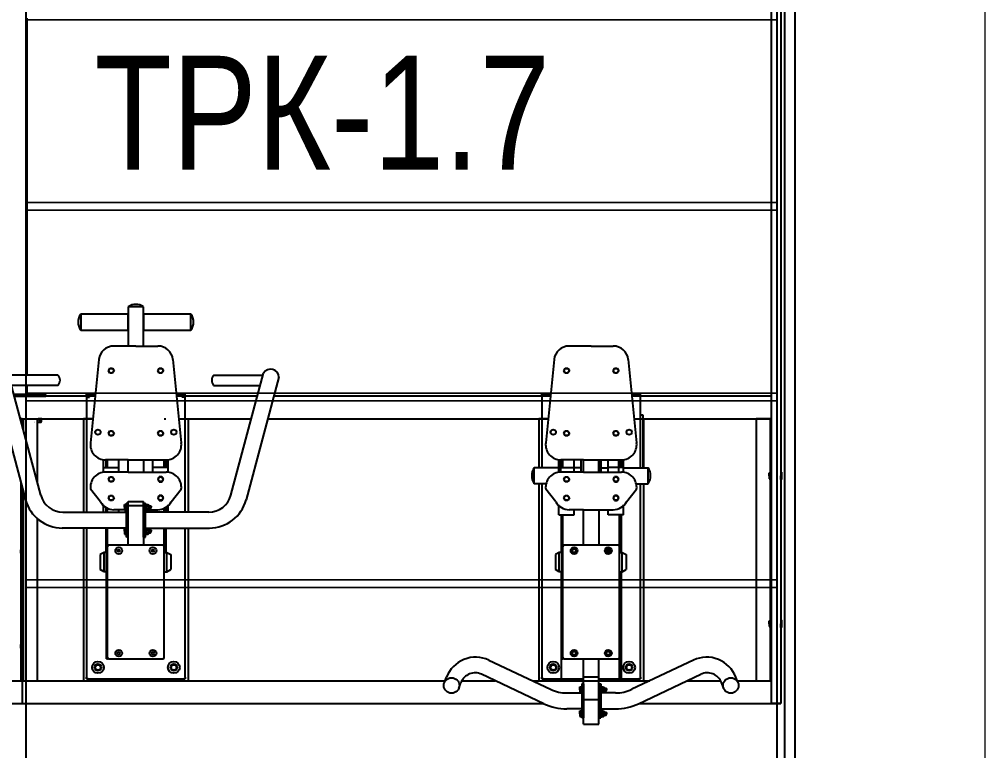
# Model space of a CAD drawing. Header units: millimetres. Extents: x -3665 to 2545, y -3636 to 2679.
# Drawn here: x 0 to 2545, y -1313 to 615 of the extents above; entities that cross this region are included whole.
import ezdxf

# ---------------------------------------------------------------- set-up
doc = ezdxf.new("R2010")
doc.units = ezdxf.units.MM
for name, color, linetype in [('DIKOM_АРТИКУЛ', 7, 'Continuous'), ('DIKOM_ЗОНА', 80, 'Continuous'), ('DIKOM_ОБЪЕКТ', 7, 'Continuous')]:
    doc.layers.add(name, color=color, linetype=linetype)
doc.styles.add('style1', font='arial.ttf', dxfattribs={"width": 0.8})

msp = doc.modelspace()

# ---------------------------------------------------------------- linework, layer by layer
at = {"layer": 'DIKOM_ЗОНА', "color": 3, "lineweight": 15}
msp.add_lwpolyline([(-2029.7, 2679.2), (2044.6, 2679.2, -0.414214), (2544.6, 2179.2), (2544.6, -1934.6, -0.414214), (2044.6, -2434.6), (-2029.7, -2434.6, -0.414214), (-2529.7, -1934.6), (-2529.7, 2179.2, -0.414214)], format="xyb", close=True, dxfattribs=at)
at = {"layer": 'DIKOM_ОБЪЕКТ'}
for p, q in [((2044.6, 2179.2), (2044.6, -1934.6)), ((17.3, 2083.7), (17.3, -1840.3)), ((1997.5, -1840.3), (1997.5, 2085)), ((2017.5, -1840.3), (2017.5, 2085)), ((1982.5, -1188.3), (1982.5, 1431.7)), ((2007.5, 1431.7), (2007.5, -1188.3)), ((17.3, 613.6), (1997.5, 614.6)), ((20, 617.7), (20, -323)), ((17.3, 131.6), (1997.5, 132.6)), ((17.3, 111.6), (1997.5, 112.6)), ((327.5, -143.2), (287.5, -143.2)), ((287.5, -143.2), (287.5, -246.3)), ((327.5, -246.3), (327.5, -143.2)), ((287.5, -162.2), (162.5, -162.2)), ((162.5, -162.2), (162.5, -204.2)), ((287.5, -204.2), (287.5, -162.2)), ((452.5, -162.2), (327.5, -162.2)), ((327.5, -162.2), (327.5, -204.2)), ((452.5, -204.2), (452.5, -162.2)), ((162.5, -204.2), (287.5, -204.2)), ((327.5, -204.2), (452.5, -204.2)), ((307.5, -246.3), (249.4, -246.3)), ((307.5, -246.3), (365.5, -246.3)), ((1507.5, -246.3), (1449.4, -246.3)), ((1507.5, -246.3), (1565.5, -246.3)), ((209.7, -281.6), (187.8, -501.6)), ((235, -311.3), (238.7, -304.8)), ((238.7, -304.8), (246.2, -304.8)), ((246.2, -304.8), (250, -311.3)), ((365, -311.3), (368.7, -304.8)), ((368.7, -304.8), (376.2, -304.8)), ((376.2, -304.8), (380, -311.3)), ((405.2, -281.6), (427.2, -501.6)), ((1409.7, -281.6), (1387.8, -501.6)), ((1435, -311.3), (1438.7, -304.8)), ((1438.7, -304.8), (1446.2, -304.8)), ((1446.2, -304.8), (1450, -311.3)), ((1565, -311.3), (1568.7, -304.8)), ((1568.7, -304.8), (1576.2, -304.8)), ((1576.2, -304.8), (1580, -311.3)), ((1605.2, -281.6), (1627.2, -501.6)), ((-69.7, -328.3), (17, -651.9)), ((57.2, -639.5), (-29.1, -317.6)), ((101.9, -323), (-27.7, -323)), ((238.7, -317.8), (235, -311.3)), ((246.2, -317.8), (238.7, -317.8)), ((250, -311.3), (246.2, -317.8)), ((368.7, -317.8), (365, -311.3)), ((376.2, -317.8), (368.7, -317.8)), ((380, -311.3), (376.2, -317.8)), ((513, -323), (642.6, -323)), ((557.8, -639.5), (644, -317.6)), ((684.6, -328.3), (597.9, -651.9)), ((1438.7, -317.8), (1435, -311.3)), ((1446.2, -317.8), (1438.7, -317.8)), ((1450, -311.3), (1446.2, -317.8)), ((1568.7, -317.8), (1565, -311.3)), ((1576.2, -317.8), (1568.7, -317.8)), ((1580, -311.3), (1576.2, -317.8)), ((102.4, -350), (-20.4, -350)), ((20, -350), (20, -374.3)), ((512.5, -350), (635.3, -350)), ((70, -374.3), (-13.9, -374.3)), ((7.5, -378.3), (-12.8, -378.3)), ((-12.8, -378.3), (70, -378.3)), ((200.1, -378.3), (7.5, -378.3)), ((17.3, -370.4), (1997.5, -369.4)), ((50, -371.8), (42.4, -371.8)), ((42.4, -371.8), (42.4, -374.3)), ((42.4, -374.3), (50, -374.3)), ((50, -371.8), (42.7, -371.8)), ((49.5, -371.8), (48.6, -374.3)), ((50, -371.8), (57.6, -371.8)), ((50, -371.8), (57.2, -371.8)), ((57.6, -374.3), (50, -374.3)), ((50.4, -374.3), (51.3, -371.8)), ((57.6, -371.8), (57.6, -374.3)), ((70, -378.3), (70, -374.3)), ((177.5, -377.3), (177.5, -373.3)), ((177.5, -373.3), (181.5, -373.3)), ((177.5, -377.3), (177.5, -684)), ((177.5, -381.3), (185.5, -381.3)), ((181.5, -381.3), (181.5, -373.3)), ((200.6, -373.3), (181.5, -373.3)), ((181.5, -377.3), (185.5, -377.3)), ((185.5, -381.3), (185.5, -373.3)), ((433.5, -373.3), (414.4, -373.3)), ((627.7, -378.3), (414.9, -378.3)), ((429.5, -381.3), (429.5, -373.3)), ((433.5, -377.3), (429.5, -377.3)), ((437.5, -381.3), (429.5, -381.3)), ((433.5, -373.3), (437.5, -373.3)), ((437.5, -373.3), (433.5, -373.3)), ((433.5, -381.3), (433.5, -373.3)), ((437.5, -377.3), (437.5, -373.3)), ((437.5, -377.3), (437.5, -373.3)), ((437.5, -684), (437.5, -377.3)), ((1400.1, -378.3), (671.2, -378.3)), ((1377.5, -377.3), (1377.5, -373.3)), ((1377.5, -373.3), (1381.5, -373.3)), ((1377.5, -377.3), (1377.5, -567.1)), ((1400.6, -373.3), (1381.5, -373.3)), ((1633.5, -373.3), (1614.4, -373.3)), ((1982.5, -378.3), (1614.9, -378.3)), ((1633.5, -373.3), (1637.5, -373.3)), ((1637.5, -373.3), (1633.5, -373.3)), ((1637.5, -377.3), (1637.5, -373.3)), ((1637.5, -377.3), (1637.5, -373.3)), ((1637.5, -567.1), (1637.5, -377.3)), ((17.3, -390.4), (1997.5, -389.4)), ((1637.5, -428), (1643.6, -428)), ((1643.6, -428), (1643.6, -567.1)), ((3.2, -438.3), (7.5, -438.3)), ((7.5, -438.3), (3.2, -438.3)), ((4.5, -438.3), (4.5, -442.9)), ((7.5, -438.3), (194.1, -438.3)), ((7.5, -454.1), (7.5, -438.3)), ((7.5, -438.3), (47.5, -438.3)), ((7.5, -454.1), (7.5, -438.3)), ((10.5, -438.3), (10.5, -465.3)), ((40, -438.3), (50, -438.3)), ((47.5, -438.3), (47.5, -603.3)), ((47.5, -440.3), (50, -440.3)), ((50, -440.3), (47.5, -440.3)), ((50, -446.7), (47.5, -446.7)), ((60, -438.3), (50, -438.3)), ((59.2, -440.3), (50, -440.3)), ((50, -440.3), (60, -440.3)), ((50, -446.7), (57.6, -446.7)), ((54.6, -445.8), (54.6, -440.3)), ((57.6, -446.7), (59.2, -445.8)), ((59.2, -445.8), (59.2, -440.3)), ((60, -440.3), (60, -438.3)), ((194.1, -438.3), (169.5, -438.3)), ((169.5, -438.3), (169.5, -684)), ((382.5, -438.3), (386.5, -438.3)), ((382.5, -438.3), (386.5, -438.3)), ((420.8, -438.3), (611.7, -438.3)), ((420.8, -438.3), (445.5, -438.3)), ((445.5, -438.3), (445.5, -684)), ((611.7, -438.3), (609.5, -438.3)), ((655.1, -438.3), (1394.1, -438.3)), ((1394.1, -438.3), (1369.5, -438.3)), ((1369.5, -438.3), (1369.5, -567.1)), ((1620.8, -438.3), (1982.5, -438.3)), ((1620.8, -438.3), (1645.5, -438.3)), ((1645.5, -438.3), (1645.5, -567.1)), ((1982.5, -438.3), (1942.5, -438.3)), ((1942.5, -438.3), (1942.5, -1128.3)), ((1979.5, -438.3), (1979.5, -1128.3)), ((1982.5, -538.3), (1982.5, -438.3)), ((235, -476.3), (238.7, -469.8)), ((238.7, -482.8), (235, -476.3)), ((238.7, -469.8), (246.2, -469.8)), ((246.2, -482.8), (238.7, -482.8)), ((246.2, -469.8), (250, -476.3)), ((250, -476.3), (246.2, -482.8)), ((365, -476.3), (368.7, -469.8)), ((368.7, -482.8), (365, -476.3)), ((368.7, -469.8), (376.2, -469.8)), ((376.2, -482.8), (368.7, -482.8)), ((376.2, -469.8), (380, -476.3)), ((380, -476.3), (376.2, -482.8)), ((1435, -476.3), (1438.7, -469.8)), ((1438.7, -482.8), (1435, -476.3)), ((1438.7, -469.8), (1446.2, -469.8)), ((1446.2, -482.8), (1438.7, -482.8)), ((1446.2, -469.8), (1450, -476.3)), ((1450, -476.3), (1446.2, -482.8)), ((1565, -476.3), (1568.7, -469.8)), ((1568.7, -482.8), (1565, -476.3)), ((1568.7, -469.8), (1576.2, -469.8)), ((1576.2, -482.8), (1568.7, -482.8)), ((1576.2, -469.8), (1580, -476.3)), ((1580, -476.3), (1576.2, -482.8)), ((222.5, -579.3), (222.5, -545.9)), ((287.5, -546.3), (227.5, -546.3)), ((228.5, -546.3), (228.5, -566.3)), ((232.5, -566.3), (232.5, -546.3)), ((262.5, -578.9), (262.5, -546.3)), ((262.5, -578.9), (262.5, -546.3)), ((287.5, -578.9), (287.5, -546.3)), ((287.5, -546.3), (387.4, -546.3)), ((327.5, -546.3), (327.5, -578.9)), ((352.5, -578.9), (352.5, -546.3)), ((352.5, -578.9), (352.5, -546.3)), ((382.5, -566.3), (382.5, -546.3)), ((386.5, -546.3), (386.5, -566.3)), ((392.5, -579.3), (392.5, -545.9)), ((1422.5, -579.3), (1422.5, -545.9)), ((1426.6, -546.3), (1426.6, -578.9)), ((1487.5, -546.3), (1427.5, -546.3)), ((1428.5, -546.3), (1428.5, -566.3)), ((1432.5, -566.3), (1432.5, -546.3)), ((1462.5, -578.9), (1462.5, -546.3)), ((1462.5, -578.9), (1462.5, -546.3)), ((1481.5, -578.9), (1481.5, -546.3)), ((1487.5, -578.9), (1487.5, -546.3)), ((1487.5, -578.9), (1487.5, -546.3)), ((1487.5, -546.3), (1587.4, -546.3)), ((1527.5, -546.3), (1527.5, -578.9)), ((1527.5, -578.9), (1527.5, -546.3)), ((1533.5, -578.9), (1533.5, -546.3)), ((1552.5, -578.9), (1552.5, -546.3)), ((1552.5, -578.9), (1552.5, -546.3)), ((1580.6, -578.9), (1580.6, -546.3)), ((1582.5, -566.3), (1582.5, -546.3)), ((1586.5, -546.3), (1586.5, -566.3)), ((1592.5, -579.3), (1592.5, -545.9)), ((222.5, -566.3), (262.5, -566.3)), ((287.5, -578.9), (227.5, -578.9)), ((287.5, -578.9), (387.4, -578.9)), ((392.5, -566.3), (352.5, -566.3)), ((1357.5, -609.1), (1357.5, -567.1)), ((1422.5, -567.1), (1357.5, -567.1)), ((1422.5, -566.3), (1462.5, -566.3)), ((1487.5, -578.9), (1427.5, -578.9)), ((1481.5, -567.1), (1462.5, -567.1)), ((1487.5, -578.9), (1587.4, -578.9)), ((1533.5, -567.1), (1552.5, -567.1)), ((1592.5, -566.3), (1552.5, -566.3)), ((1592.5, -567.1), (1657.5, -567.1)), ((1657.5, -609.1), (1657.5, -567.1)), ((1977, -588.3), (1977, -580.7)), ((1977, -580.7), (1979.5, -580.7)), ((1977, -588.3), (1977, -581.1)), ((1979.5, -580.7), (1979.5, -588.3)), ((2009.5, -578.3), (2007.5, -578.3)), ((2007.5, -578.3), (2007.5, -588.3)), ((2009.5, -588.3), (2009.5, -578.3)), ((2009.5, -579.1), (2009.5, -588.3)), ((4.5, -605.1), (4.5, -1128.3)), ((235, -597.5), (238.7, -591)), ((238.7, -604), (235, -597.5)), ((238.7, -591), (246.2, -591)), ((246.2, -604), (238.7, -604)), ((246.2, -591), (250, -597.5)), ((250, -597.5), (246.2, -604)), ((368.7, -591), (365, -597.5)), ((365, -597.5), (368.7, -604)), ((376.2, -591), (368.7, -591)), ((368.7, -604), (376.2, -604)), ((380, -597.5), (376.2, -591)), ((376.2, -604), (380, -597.5)), ((1388.7, -609.1), (1357.5, -609.1)), ((1369.5, -609.1), (1369.5, -1128.3)), ((1377.5, -609.1), (1377.5, -684)), ((1435, -597.5), (1438.7, -591)), ((1438.7, -604), (1435, -597.5)), ((1438.7, -591), (1446.2, -591)), ((1446.2, -604), (1438.7, -604)), ((1446.2, -591), (1450, -597.5)), ((1450, -597.5), (1446.2, -604)), ((1568.7, -591), (1565, -597.5)), ((1565, -597.5), (1568.7, -604)), ((1576.2, -591), (1568.7, -591)), ((1568.7, -604), (1576.2, -604)), ((1580, -597.5), (1576.2, -591)), ((1576.2, -604), (1580, -597.5)), ((1626.2, -609.1), (1657.5, -609.1)), ((1637.5, -684), (1637.5, -609.1)), ((1645.5, -609.1), (1645.5, -1128.3)), ((1979.5, -587.9), (1977, -587)), ((1977, -588.3), (1977, -595.9)), ((1977, -588.3), (1977, -595.6)), ((1977, -588.8), (1979.5, -589.7)), ((1977, -595.9), (1979.5, -595.9)), ((1979.5, -595.9), (1979.5, -588.3)), ((2007.5, -598.3), (2007.5, -588.3)), ((2009.5, -598.3), (2007.5, -598.3)), ((2009.5, -597.6), (2009.5, -588.3)), ((2009.5, -588.3), (2009.5, -598.3)), ((7.5, -616.3), (7.5, -1128.3)), ((7.5, -616.3), (7.5, -1128.3)), ((10.5, -627.5), (10.5, -1128.3)), ((214.5, -657), (187.8, -623.7)), ((400.4, -657), (427.2, -623.7)), ((1414.5, -657), (1387.8, -623.7)), ((1600.4, -657), (1627.2, -623.7)), ((235, -646.7), (238.7, -640.2)), ((238.7, -653.2), (235, -646.7)), ((238.7, -640.2), (246.2, -640.2)), ((246.2, -653.2), (238.7, -653.2)), ((246.2, -640.2), (250, -646.7)), ((250, -646.7), (246.2, -653.2)), ((287.5, -660.2), (282.5, -660.2)), ((282.5, -749.8), (282.5, -660.2)), ((287.5, -677.6), (287.5, -656)), ((287.5, -656), (327.5, -656)), ((287.5, -749.8), (287.5, -660.2)), ((327.5, -677.6), (327.5, -656)), ((327.5, -749.8), (327.5, -660.2)), ((327.5, -660.2), (332.5, -660.2)), ((332.5, -749.8), (332.5, -660.2)), ((368.7, -640.2), (365, -646.7)), ((365, -646.7), (368.7, -653.2)), ((376.2, -640.2), (368.7, -640.2)), ((368.7, -653.2), (376.2, -653.2)), ((380, -646.7), (376.2, -640.2)), ((376.2, -653.2), (380, -646.7)), ((1435, -646.7), (1438.7, -640.2)), ((1438.7, -653.2), (1435, -646.7)), ((1438.7, -640.2), (1446.2, -640.2)), ((1446.2, -653.2), (1438.7, -653.2)), ((1446.2, -640.2), (1450, -646.7)), ((1450, -646.7), (1446.2, -653.2)), ((1568.7, -640.2), (1565, -646.7)), ((1565, -646.7), (1568.7, -653.2)), ((1576.2, -640.2), (1568.7, -640.2)), ((1568.7, -653.2), (1576.2, -653.2)), ((1580, -646.7), (1576.2, -640.2)), ((1576.2, -653.2), (1580, -646.7)), ((115.1, -684), (282.5, -684)), ((222.5, -684), (222.5, -665.1)), ((222.5, -684), (222.5, -667.1)), ((228.5, -671.6), (228.5, -684)), ((232.5, -684), (232.5, -673.8)), ((287.5, -677.6), (249.4, -677.6)), ((262.5, -684), (262.5, -677.6)), ((262.5, -684), (262.5, -677.6)), ((277.2, -665), (277.9, -663.7)), ((277.2, -671.2), (277.2, -665)), ((277.2, -671.2), (277.2, -677.4)), ((277.2, -677.4), (277.9, -678.7)), ((277.9, -663.7), (282.5, -663.7)), ((277.9, -667.4), (282.5, -667.4)), ((277.9, -674.9), (282.5, -674.9)), ((277.9, -678.7), (282.5, -678.7)), ((282.5, -663.7), (282.5, -671.2)), ((282.5, -678.7), (282.5, -671.2)), ((287.5, -666.8), (327.5, -666.8)), ((287.5, -770.8), (287.5, -677.6)), ((327.5, -677.6), (327.5, -770.8)), ((327.5, -677.6), (365.5, -677.6)), ((332.5, -671.2), (332.5, -665.1)), ((332.5, -665.1), (334.5, -665.1)), ((332.5, -670.8), (334.5, -670.1)), ((332.5, -671.2), (332.5, -677.3)), ((334.5, -671.6), (332.5, -672.3)), ((332.5, -677.3), (334.5, -677.3)), ((499.8, -684), (332.5, -684)), ((334.5, -665.3), (335.4, -663.7)), ((334.5, -665.1), (334.5, -671.2)), ((334.5, -671.2), (334.5, -665.3)), ((334.5, -677.3), (334.5, -671.2)), ((334.5, -671.2), (334.5, -677)), ((334.5, -677), (335.4, -678.7)), ((335.4, -663.7), (340.3, -663.7)), ((335.4, -667.4), (340.3, -667.4)), ((335.4, -674.9), (340.3, -674.9)), ((335.4, -678.7), (340.3, -678.7)), ((340.3, -663.7), (341.3, -665.3)), ((340.3, -678.7), (341.3, -677)), ((341.3, -665.3), (341.3, -671.2)), ((341.3, -667.2), (346.2, -667.2)), ((341.3, -667.9), (346.9, -667.9)), ((341.3, -677), (341.3, -671.2)), ((341.3, -674.5), (346.9, -674.5)), ((341.3, -675.2), (346.2, -675.2)), ((346.2, -667.2), (347.5, -668.4)), ((346.2, -667.2), (346.2, -671.2)), ((346.2, -675.2), (346.2, -671.2)), ((346.2, -675.2), (347.5, -673.9)), ((347.5, -668.4), (347.5, -671.2)), ((347.5, -673.9), (347.5, -671.2)), ((352.5, -684), (352.5, -677.6)), ((352.5, -684), (352.5, -677.6)), ((382.5, -684), (382.5, -673.8)), ((386.5, -671.6), (386.5, -684)), ((392.5, -684), (392.5, -665.1)), ((392.5, -684), (392.5, -667.1)), ((1377.5, -684), (1377.5, -1119.3)), ((1422.5, -691.4), (1422.5, -665.1)), ((1422.5, -691.4), (1422.5, -667.1)), ((1487.5, -677.6), (1449.4, -677.6)), ((1462.5, -691.4), (1462.5, -677.6)), ((1462.5, -691.4), (1462.5, -677.6)), ((1487.5, -770.8), (1487.5, -677.6)), ((1487.5, -677.6), (1565.5, -677.6)), ((1527.5, -677.6), (1527.5, -770.8)), ((1552.5, -691.4), (1552.5, -677.6)), ((1552.5, -691.4), (1552.5, -677.6)), ((1592.5, -691.4), (1592.5, -665.1)), ((1592.5, -691.4), (1592.5, -667.1)), ((1637.5, -1119.3), (1637.5, -684)), ((47.5, -701), (47.5, -1128.3)), ((1422.5, -691.4), (1462.5, -691.4)), ((1428.5, -691.4), (1428.5, -790.3)), ((1432.5, -774.8), (1432.5, -691.4)), ((1592.5, -691.4), (1552.5, -691.4)), ((1582.5, -790.3), (1582.5, -691.4)), ((1586.5, -691.4), (1586.5, -790.3)), ((282.5, -726), (113.6, -726)), ((169.5, -726), (169.5, -1128.3)), ((177.5, -726), (177.5, -1119.3)), ((228.5, -726), (228.5, -790.3)), ((232.5, -774.8), (232.5, -726)), ((277.2, -728.4), (277.9, -727)), ((277.2, -734.5), (277.2, -728.4)), ((277.2, -734.5), (277.2, -740.7)), ((277.9, -727), (282.5, -727)), ((277.9, -730.8), (282.5, -730.8)), ((282.5, -727), (282.5, -734.5)), ((282.5, -742), (282.5, -734.5)), ((332.5, -726), (501.3, -726)), ((332.5, -734.5), (332.5, -728.4)), ((332.5, -728.4), (334.5, -728.4)), ((332.5, -734.2), (334.5, -733.4)), ((332.5, -734.5), (332.5, -740.6)), ((334.5, -734.9), (332.5, -735.6)), ((334.5, -728.7), (335.4, -727)), ((334.5, -728.4), (334.5, -734.5)), ((334.5, -734.5), (334.5, -728.7)), ((334.5, -740.6), (334.5, -734.5)), ((334.5, -734.5), (334.5, -740.4)), ((335.4, -727), (340.3, -727)), ((335.4, -730.8), (340.3, -730.8)), ((340.3, -727), (341.3, -728.7)), ((341.3, -728.7), (341.3, -734.5)), ((341.3, -730.5), (346.2, -730.5)), ((341.3, -731.2), (346.9, -731.2)), ((341.3, -740.4), (341.3, -734.5)), ((341.3, -737.9), (346.9, -737.9)), ((346.2, -730.5), (347.5, -731.8)), ((346.2, -730.5), (346.2, -734.5)), ((346.2, -738.5), (346.2, -734.5)), ((346.2, -738.5), (347.5, -737.3)), ((347.5, -731.8), (347.5, -734.5)), ((347.5, -737.3), (347.5, -734.5)), ((382.5, -790.3), (382.5, -726)), ((386.5, -726), (386.5, -790.3)), ((437.5, -1119.3), (437.5, -726)), ((445.5, -726), (445.5, -1128.3)), ((277.2, -740.7), (277.9, -742)), ((277.9, -738.3), (282.5, -738.3)), ((277.9, -742), (282.5, -742)), ((287.5, -749.8), (282.5, -749.8)), ((327.5, -749.8), (332.5, -749.8)), ((332.5, -740.6), (334.5, -740.6)), ((334.5, -740.4), (335.4, -742)), ((335.4, -738.3), (340.3, -738.3)), ((335.4, -742), (340.3, -742)), ((340.3, -742), (341.3, -740.4)), ((341.3, -738.5), (346.2, -738.5)), ((4.5, -774.1), (4.5, -783.3)), ((4.5, -779.2), (10.5, -779.2)), ((4.5, -792.6), (4.5, -783.3)), ((4.5, -787.5), (10.5, -787.5)), ((5.1, -778.3), (10.5, -778.3)), ((5.1, -788.3), (10.5, -788.3)), ((10.5, -783.3), (10.5, -775.7)), ((10.5, -783.3), (10.5, -790.9)), ((232.5, -770.8), (230.5, -770.8)), ((230.5, -770.8), (232.5, -770.8)), ((230.5, -1070.8), (230.5, -770.8)), ((232.5, -770.8), (232.5, -775.8)), ((232.5, -1065.8), (232.5, -775.8)), ((378.5, -770.8), (236.5, -770.8)), ((382.5, -1066.8), (382.5, -774.8)), ((1432.5, -770.8), (1430.5, -770.8)), ((1430.5, -770.8), (1432.5, -770.8)), ((1430.5, -1070.8), (1430.5, -770.8)), ((1432.5, -770.8), (1432.5, -775.8)), ((1432.5, -1065.8), (1432.5, -775.8)), ((1578.5, -770.8), (1436.5, -770.8)), ((1456.7, -785.8), (1459.6, -780.8)), ((1459.6, -790.8), (1456.7, -785.8)), ((1459.6, -780.8), (1465.3, -780.8)), ((1465.3, -780.8), (1468.2, -785.8)), ((1468.2, -785.8), (1465.3, -790.8)), ((1546.7, -785.8), (1549.6, -780.8)), ((1549.6, -790.8), (1546.7, -785.8)), ((1549.6, -780.8), (1555.3, -780.8)), ((1555.3, -780.8), (1558.2, -785.8)), ((1558.2, -785.8), (1555.3, -790.8)), ((1582.5, -1066.8), (1582.5, -774.8)), ((223.5, -790.3), (213.5, -796.1)), ((213.5, -796.1), (213.5, -835.6)), ((230.5, -790.3), (223.5, -790.3)), ((223.5, -841.3), (223.5, -790.3)), ((382.5, -790.3), (389.5, -790.3)), ((389.5, -790.3), (399.5, -796.1)), ((389.5, -841.3), (389.5, -790.3)), ((399.5, -796.1), (399.5, -835.6)), ((1423.5, -790.3), (1413.5, -796.1)), ((1413.5, -796.1), (1413.5, -835.6)), ((1430.5, -790.3), (1423.5, -790.3)), ((1423.5, -841.3), (1423.5, -790.3)), ((1465.3, -790.8), (1459.6, -790.8)), ((1555.3, -790.8), (1549.6, -790.8)), ((1582.5, -790.3), (1589.5, -790.3)), ((1589.5, -790.3), (1599.5, -796.1)), ((1589.5, -841.3), (1589.5, -790.3)), ((1599.5, -796.1), (1599.5, -835.6)), ((223.5, -841.3), (213.5, -835.6)), ((389.5, -841.3), (399.5, -835.6)), ((1423.5, -841.3), (1413.5, -835.6)), ((1589.5, -841.3), (1599.5, -835.6)), ((17.3, -862.4), (1997.5, -861.4)), ((230.5, -841.3), (223.5, -841.3)), ((382.5, -1066.8), (382.5, -841.3)), ((382.5, -841.3), (389.5, -841.3)), ((1430.5, -841.3), (1423.5, -841.3)), ((1428.5, -841.3), (1428.5, -1128.3)), ((1582.5, -1128.3), (1582.5, -841.3)), ((1582.5, -841.3), (1589.5, -841.3)), ((1586.5, -841.3), (1586.5, -1128.3)), ((17.3, -882.4), (1997.5, -881.4)), ((1977, -978.3), (1977, -970.7)), ((1977, -970.7), (1979.5, -970.7)), ((1977, -978.3), (1977, -971.1)), ((1979.5, -977.9), (1977, -977)), ((1977, -978.3), (1977, -985.9)), ((1977, -978.3), (1977, -985.6)), ((1977, -978.8), (1979.5, -979.7)), ((1977, -985.9), (1979.5, -985.9)), ((1979.5, -970.7), (1979.5, -978.3)), ((1979.5, -985.9), (1979.5, -978.3)), ((2009.5, -968.3), (2007.5, -968.3)), ((2007.5, -968.3), (2007.5, -978.3)), ((2007.5, -988.3), (2007.5, -978.3)), ((2009.5, -988.3), (2007.5, -988.3)), ((2009.5, -978.3), (2009.5, -968.3)), ((2009.5, -969.1), (2009.5, -978.3)), ((2009.5, -987.6), (2009.5, -978.3)), ((2009.5, -978.3), (2009.5, -988.3)), ((4.5, -1024.1), (4.5, -1033.3)), ((4.5, -1029.2), (10.5, -1029.2)), ((4.5, -1042.6), (4.5, -1033.3)), ((4.5, -1037.5), (10.5, -1037.5)), ((5.1, -1028.3), (10.5, -1028.3)), ((5.1, -1038.3), (10.5, -1038.3)), ((10.5, -1033.3), (10.5, -1025.7)), ((10.5, -1033.3), (10.5, -1040.9)), ((232.5, -1070.8), (232.5, -1065.8)), ((1432.5, -1070.8), (1432.5, -1065.8)), ((1456.7, -1055.8), (1459.6, -1050.8)), ((1459.6, -1060.8), (1456.7, -1055.8)), ((1459.6, -1050.8), (1465.3, -1050.8)), ((1465.3, -1060.8), (1459.6, -1060.8)), ((1465.3, -1050.8), (1468.2, -1055.8)), ((1468.2, -1055.8), (1465.3, -1060.8)), ((1546.7, -1055.8), (1549.6, -1050.8)), ((1549.6, -1060.8), (1546.7, -1055.8)), ((1549.6, -1050.8), (1555.3, -1050.8)), ((1555.3, -1060.8), (1549.6, -1060.8)), ((1555.3, -1050.8), (1558.2, -1055.8)), ((1558.2, -1055.8), (1555.3, -1060.8)), ((230.5, -1070.8), (232.5, -1070.8)), ((230.5, -1070.8), (232.5, -1070.8)), ((236.5, -1070.8), (378.5, -1070.8)), ((1238, -1074.1), (1400.3, -1150.9)), ((1430.5, -1070.8), (1432.5, -1070.8)), ((1430.5, -1070.8), (1432.5, -1070.8)), ((1436.5, -1070.8), (1578.5, -1070.8)), ((1487.5, -1242.8), (1487.5, -1070.8)), ((1527.5, -1242.8), (1527.5, -1070.8)), ((1776.9, -1074.1), (1614.6, -1150.9)), ((177.5, -1123.3), (177.5, -1119.3)), ((177.5, -1119.3), (177.5, -1123.3)), ((437.5, -1119.3), (437.5, -1123.3)), ((437.5, -1119.3), (437.5, -1123.3)), ((437.5, -1119.3), (437.5, -1123.3)), ((1122.1, -1130.1), (1126.2, -1119.2)), ((1382.4, -1188.9), (1218.7, -1111.5)), ((1377.5, -1123.3), (1377.5, -1119.3)), ((1377.5, -1119.3), (1377.5, -1123.3)), ((1487.5, -1118), (1527.5, -1118)), ((1632.6, -1188.9), (1796.3, -1111.5)), ((1637.5, -1119.3), (1637.5, -1123.3)), ((1637.5, -1119.3), (1637.5, -1123.3)), ((1637.5, -1119.3), (1637.5, -1123.3)), ((1892.8, -1130.1), (1888.7, -1119.2)), ((-774.5, -1128.3), (7.5, -1128.3)), ((7.5, -1128.3), (1123.3, -1128.3)), ((7.5, -1128.3), (7.5, -1188.3)), ((181.5, -1123.3), (177.5, -1123.3)), ((177.5, -1123.3), (181.5, -1123.3)), ((181.5, -1123.3), (433.5, -1123.3)), ((228.5, -1123.3), (228.5, -1128.3)), ((382.5, -1128.3), (382.5, -1123.3)), ((386.5, -1123.3), (386.5, -1128.3)), ((433.5, -1123.3), (437.5, -1123.3)), ((433.5, -1123.3), (437.5, -1123.3)), ((437.5, -1123.3), (433.5, -1123.3)), ((1158.3, -1149), (1164.1, -1133.4)), ((1166.5, -1128.3), (1254.4, -1128.3)), ((1352.6, -1128.3), (1662.3, -1128.3)), ((1381.5, -1123.3), (1377.5, -1123.3)), ((1377.5, -1123.3), (1381.5, -1123.3)), ((1381.5, -1123.3), (1487.5, -1123.3)), ((1477.2, -1145.9), (1477.9, -1144.5)), ((1477.9, -1144.5), (1482.5, -1144.5)), ((1487.5, -1136.8), (1482.5, -1136.8)), ((1482.5, -1136.8), (1482.5, -1226.3)), ((1482.5, -1144.5), (1482.5, -1152)), ((1487.5, -1136.8), (1487.5, -1226.3)), ((1527.5, -1123.3), (1633.5, -1123.3)), ((1527.5, -1136.8), (1527.5, -1226.3)), ((1527.5, -1136.8), (1532.5, -1136.8)), ((1532.5, -1136.8), (1532.5, -1226.3)), ((1534.5, -1146.2), (1535.4, -1144.5)), ((1535.4, -1144.5), (1540.3, -1144.5)), ((1540.3, -1144.5), (1541.3, -1146.2)), ((1633.5, -1123.3), (1637.5, -1123.3)), ((1633.5, -1123.3), (1637.5, -1123.3)), ((1637.5, -1123.3), (1633.5, -1123.3)), ((1760.6, -1128.3), (1848.4, -1128.3)), ((1856.7, -1149), (1850.8, -1133.4)), ((1891.6, -1128.3), (1982.5, -1128.3)), ((1443.1, -1160.6), (1482.5, -1160.6)), ((1477.2, -1152), (1477.2, -1145.9)), ((1477.2, -1152), (1477.2, -1158.2)), ((1477.2, -1158.2), (1477.9, -1159.5)), ((1477.9, -1148.3), (1482.5, -1148.3)), ((1477.9, -1155.8), (1482.5, -1155.8)), ((1477.9, -1159.5), (1482.5, -1159.5)), ((1482.5, -1159.5), (1482.5, -1152)), ((1532.5, -1152), (1532.5, -1145.9)), ((1532.5, -1145.9), (1534.5, -1145.9)), ((1534.5, -1151.7), (1532.5, -1150.9)), ((1532.5, -1152), (1532.5, -1158.1)), ((1532.5, -1152.4), (1534.5, -1153.1)), ((1532.5, -1158.1), (1534.5, -1158.1)), ((1571.8, -1160.6), (1532.5, -1160.6)), ((1534.5, -1145.9), (1534.5, -1152)), ((1534.5, -1152), (1534.5, -1146.2)), ((1534.5, -1158.1), (1534.5, -1152)), ((1534.5, -1152), (1534.5, -1157.9)), ((1534.5, -1157.9), (1535.4, -1159.5)), ((1535.4, -1148.3), (1540.3, -1148.3)), ((1535.4, -1155.8), (1540.3, -1155.8)), ((1535.4, -1159.5), (1540.3, -1159.5)), ((1540.3, -1159.5), (1541.3, -1157.9)), ((1541.3, -1146.2), (1541.3, -1152)), ((1541.3, -1148), (1546.2, -1148)), ((1541.3, -1148.7), (1546.9, -1148.7)), ((1541.3, -1157.9), (1541.3, -1152)), ((1541.3, -1155.4), (1546.9, -1155.4)), ((1541.3, -1156), (1546.2, -1156)), ((1546.2, -1148), (1547.5, -1149.3)), ((1546.2, -1148), (1546.2, -1152)), ((1546.2, -1156), (1546.2, -1152)), ((1546.2, -1156), (1547.5, -1154.8)), ((1547.5, -1149.3), (1547.5, -1152)), ((1547.5, -1154.8), (1547.5, -1152)), ((-769.5, -1188.3), (7.5, -1188.3)), ((7.5, -1188.3), (1381.2, -1188.3)), ((1482.5, -1178), (1532.5, -1178)), ((1482.5, -1188.3), (1487.5, -1188.3)), ((1527.5, -1188.3), (1532.5, -1188.3)), ((1633.7, -1188.3), (2007.5, -1188.3)), ((2007.5, -1188.3), (1982.5, -1188.3)), ((1482.5, -1202.6), (1443.1, -1202.6)), ((1477.2, -1209.2), (1477.9, -1207.9)), ((1477.2, -1215.4), (1477.2, -1209.2)), ((1477.2, -1215.4), (1477.2, -1221.5)), ((1477.9, -1207.9), (1482.5, -1207.9)), ((1477.9, -1211.6), (1482.5, -1211.6)), ((1477.9, -1219.1), (1482.5, -1219.1)), ((1532.5, -1202.6), (1571.8, -1202.6)), ((1532.5, -1209.3), (1534.5, -1209.3)), ((1534.5, -1215), (1532.5, -1214.3)), ((1532.5, -1215.8), (1534.5, -1216.5)), ((1534.5, -1209.5), (1535.4, -1207.9)), ((1534.5, -1209.3), (1534.5, -1215.4)), ((1534.5, -1215.4), (1534.5, -1209.5)), ((1534.5, -1215.4), (1534.5, -1209.5)), ((1534.5, -1215.4), (1534.5, -1221.2)), ((1534.5, -1221.5), (1534.5, -1215.4)), ((1534.5, -1215.4), (1534.5, -1221.2)), ((1534.5, -1221.2), (1535.4, -1222.9)), ((1535.4, -1207.9), (1540.3, -1207.9)), ((1535.4, -1211.6), (1540.3, -1211.6)), ((1535.4, -1219.1), (1540.3, -1219.1)), ((1540.3, -1207.9), (1541.3, -1209.5)), ((1540.3, -1222.9), (1541.3, -1221.2)), ((1541.3, -1209.5), (1541.3, -1215.4)), ((1541.3, -1211.4), (1546.2, -1211.4)), ((1541.3, -1212), (1546.9, -1212)), ((1541.3, -1221.2), (1541.3, -1215.4)), ((1541.3, -1218.7), (1546.9, -1218.7)), ((1541.3, -1219.4), (1546.2, -1219.4)), ((1546.2, -1211.4), (1547.5, -1212.6)), ((1546.2, -1211.4), (1546.2, -1215.4)), ((1546.2, -1219.4), (1546.2, -1215.4)), ((1546.2, -1219.4), (1547.5, -1218.1)), ((1547.5, -1212.6), (1547.5, -1215.4)), ((1547.5, -1218.1), (1547.5, -1215.4)), ((1477.2, -1221.5), (1477.9, -1222.9)), ((1477.9, -1222.9), (1482.5, -1222.9)), ((1487.5, -1226.3), (1482.5, -1226.3)), ((1487.5, -1242.8), (1527.5, -1242.8)), ((1527.5, -1226.3), (1532.5, -1226.3)), ((1532.5, -1221.5), (1534.5, -1221.5)), ((1535.4, -1222.9), (1540.3, -1222.9))]:
    msp.add_line(p, q, dxfattribs=at)
for centre, radius in [((242.5, -311.3), 6.18), ((372.5, -311.3), 6.18), ((1442.5, -311.3), 6.18), ((1572.5, -311.3), 6.18), ((207.5, -473.3), 7), ((242.5, -476.3), 6.18), ((372.5, -476.3), 6.18), ((407.5, -473.3), 7), ((1407.5, -473.3), 7), ((1442.5, -476.3), 6.18), ((1572.5, -476.3), 6.18), ((1607.5, -473.3), 7), ((242.5, -597.5), 6.18), ((372.5, -597.5), 6.18), ((1442.5, -597.5), 6.18), ((1572.5, -597.5), 6.18), ((242.5, -646.7), 6.18), ((372.5, -646.7), 6.18), ((1442.5, -646.7), 6.18), ((1572.5, -646.7), 6.18), ((262.5, -785.8), 9), ((262.5, -785.8), 3.2), ((352.5, -785.8), 9), ((352.5, -785.8), 3.2), ((1462.5, -785.8), 9), ((1462.5, -785.8), 4.75), ((1552.5, -785.8), 9), ((1552.5, -785.8), 4.75), ((1552.5, -785.8), 3.2), ((262.5, -1055.8), 9), ((262.5, -1055.8), 3.2), ((352.5, -1055.8), 9), ((352.5, -1055.8), 3.2), ((1462.5, -1055.8), 9), ((1462.5, -1055.8), 4.75), ((1552.5, -1055.8), 9), ((1552.5, -1055.8), 4.75), ((207.5, -1093.3), 15.5), ((207.5, -1093.3), 9), ((207.5, -1093.3), 7), ((407.5, -1093.3), 15.5), ((407.5, -1093.3), 9), ((407.5, -1093.3), 7), ((1407.5, -1093.3), 15.5), ((1407.5, -1093.3), 9), ((1407.5, -1093.3), 7), ((1607.5, -1093.3), 15.5), ((1607.5, -1093.3), 9), ((1607.5, -1093.3), 7)]:
    msp.add_circle(centre, radius, dxfattribs=at)
for centre, radius, start, end in [((307.5, -169), 32.6, 52.2198, 127.7802), ((189.8, -183.2), 34.5, 142.496, 217.504), ((424.8, -183.2), 34.7, 322.7477, 37.2523), ((249.4, -286.3), 40, 90, 173.2329), ((365.5, -286.3), 40, 6.7671, 90), ((1449.4, -286.3), 40, 90, 173.2329), ((1565.5, -286.3), 40, 6.7671, 90), ((88.2, -336.7), 19.4, 317.019, 45.1704), ((526.7, -336.7), 19.4, 134.8296, 222.981), ((662.6, -329.5), 22.1, 3.1635, 147.4757), ((43.1, -443.4), 3.24, 240.866, 240.8661), ((50, -435), 11.8, 257.7204, 270), ((50, -435), 11.8, 270, 293.1373), ((56.8, -443.4), 3.24, 226.6832, 299.134), ((227.5, -506.3), 40, 173.2329, 270), ((387.4, -506.3), 40, 270, 6.7671), ((1427.5, -506.3), 40, 173.2329, 270), ((1587.4, -506.3), 40, 270, 6.7671), ((227.5, -618.9), 40, 90, 186.7671), ((387.4, -618.9), 40, 353.2329, 90), ((1386.9, -588.1), 36.2, 144.5137, 215.4863), ((1427.5, -618.9), 40, 90, 186.7671), ((1587.4, -618.9), 40, 353.2329, 90), ((1628, -588.1), 36.2, 324.5137, 35.4863), ((113.6, -626), 100, 195, 270), ((115.1, -624), 60, 195, 270), ((249.4, -637.6), 40, 209.0489, 270), ((365.5, -637.6), 40, 270, 330.9511), ((499.8, -624), 60, 270, 345), ((501.3, -626), 100, 270, 345), ((1449.4, -637.6), 40, 209.0489, 270), ((1565.5, -637.6), 40, 270, 330.9511), ((279.8, -665.6), 2.64, 150.9367, 223.2461), ((286.7, -671.2), 9.55, 156.8627, 180), ((286.7, -671.2), 9.55, 180, 203.1373), ((279.8, -676.8), 2.64, 136.7539, 209.0633), ((336.6, -665.8), 2.04, 142.6066, 235.9525), ((342.3, -671.2), 7.84, 151.4211, 180), ((342.3, -671.2), 7.84, 180, 208.5789), ((336.6, -676.6), 2.04, 124.0475, 217.3934), ((339.2, -665.8), 2.04, 304.0475, 37.3934), ((333.4, -671.2), 7.84, 0, 28.5789), ((333.4, -671.2), 7.84, 331.4211, 0), ((339.2, -676.6), 2.04, 322.6066, 55.9525), ((279.8, -729), 2.64, 150.9367, 223.2461), ((286.7, -734.5), 9.55, 156.8627, 180), ((286.7, -734.5), 9.55, 180, 203.1373), ((336.6, -729.1), 2.04, 142.6066, 235.9525), ((342.3, -734.5), 7.84, 151.4211, 180), ((342.3, -734.5), 7.84, 180, 208.5789), ((339.2, -729.1), 2.04, 304.0475, 37.3934), ((333.4, -734.5), 7.84, 0, 28.5789), ((333.4, -734.5), 7.84, 331.4211, 0), ((279.8, -740.1), 2.64, 136.7539, 209.0633), ((336.6, -740), 2.04, 124.0475, 217.3934), ((339.2, -740), 2.04, 322.6066, 55.9525), ((5.1, -777.7), 0.6, 180, 270), ((5.1, -788.9), 0.6, 90, 180), ((236.5, -774.8), 4, 90, 180), ((378.5, -774.8), 4, 0, 90), ((1436.5, -774.8), 4, 90, 180), ((1578.5, -774.8), 4, 0, 90), ((5.1, -1027.7), 0.6, 180, 270), ((5.1, -1038.9), 0.6, 90, 180), ((236.5, -1066.8), 4, 180, 270), ((378.5, -1066.8), 4, 270, 0), ((1202.9, -1148.3), 82, 64.6798, 159.2506), ((1436.5, -1066.8), 4, 180, 270), ((1578.5, -1066.8), 4, 270, 0), ((1812, -1148.3), 82, 20.7494, 115.3202), ((1201.6, -1147.6), 40, 64.6798, 159.2506), ((1813.4, -1147.6), 40, 20.7494, 115.3202), ((1443.1, -1060.6), 100, 244.6798, 270), ((1479.8, -1146.5), 2.64, 150.9367, 223.2461), ((1486.7, -1152), 9.55, 156.8627, 180), ((1486.7, -1152), 9.55, 180, 203.1373), ((1479.8, -1157.6), 2.64, 136.7539, 209.0633), ((1536.6, -1146.6), 2.04, 142.6066, 235.9525), ((1542.3, -1152), 7.84, 151.4211, 180), ((1542.3, -1152), 7.84, 180, 208.5789), ((1536.6, -1157.5), 2.04, 124.0475, 217.3934), ((1539.2, -1146.6), 2.04, 304.0475, 37.3934), ((1533.4, -1152), 7.84, 0, 28.5789), ((1533.4, -1152), 7.84, 331.4211, 0), ((1539.2, -1157.5), 2.04, 322.6066, 55.9525), ((1571.8, -1060.6), 100, 270, 295.3202), ((1443.1, -1060.6), 142, 244.6798, 270), ((1571.8, -1060.6), 142, 270, 295.3202), ((1479.8, -1209.8), 2.64, 150.9367, 223.2461), ((1486.7, -1215.4), 9.55, 156.8627, 180), ((1486.7, -1215.4), 9.55, 180, 203.1373), ((1479.8, -1220.9), 2.64, 136.7539, 209.0633), ((1536.6, -1209.9), 2.04, 142.6066, 235.9525), ((1542.3, -1215.4), 7.84, 151.4211, 180), ((1542.3, -1215.4), 7.84, 180, 208.5789), ((1536.6, -1220.8), 2.04, 124.0475, 217.3934), ((1539.2, -1209.9), 2.04, 304.0475, 37.3934), ((1533.4, -1215.4), 7.84, 0, 28.5789), ((1533.4, -1215.4), 7.84, 331.4211, 0), ((1539.2, -1220.8), 2.04, 322.6066, 55.9525)]:
    msp.add_arc(centre, radius, start, end, dxfattribs=at)
for centre in [(1139.5, -1140.9), (1875.5, -1140.9)]:
    msp.add_ellipse(centre, major_axis=(-20.5, 0), ratio=0.990481, dxfattribs=at)

# ---------------------------------------------------------------- texts
at = {"layer": 'DIKOM_АРТИКУЛ', "color": 7, "linetype": 'Continuous', "lineweight": 15, "insert": (198, 518.7), "char_height": 300, "width": 6012.174, "attachment_point": 1, "style": 'style1'}
msp.add_mtext('ТРК-1.7', dxfattribs=at)

doc.saveas('drawing.dxf')
